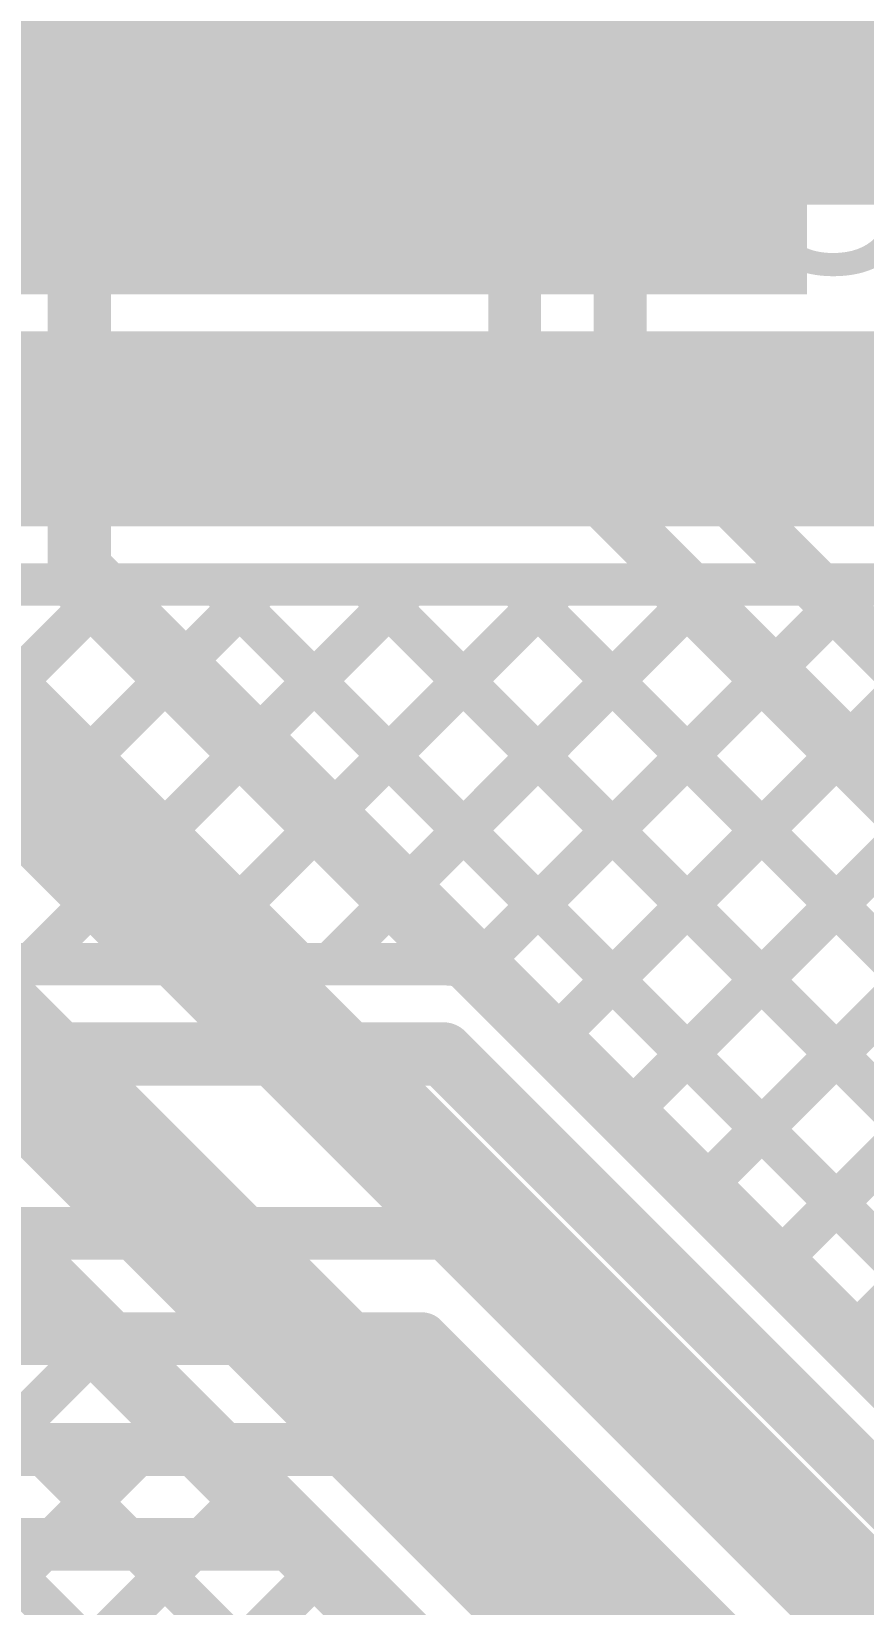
# Model space of a CAD drawing. Header units: millimetres. Extents: x -0.57 to 2.98, y -0.65 to 2.86.
# Drawn here: x -0.0191 to 0.1387, y 0.1916 to 0.4899 of the extents above; entities that cross this region are included whole.
import ezdxf

# ---------------------------------------------------------------- set-up
doc = ezdxf.new("R2010")
doc.units = ezdxf.units.MM
doc.header["$MEASUREMENT"] = 0
for name, color, linetype in [('BottomLayer', 5, 'Continuous'), ('BottomSolder', 6, 'Continuous'), ('Mechanical2', 216, 'Continuous'), ('TopLayer', 1, 'Continuous'), ('TopOverlay', 2, 'Continuous'), ('TopSolder', 216, 'Continuous')]:
    doc.layers.add(name, color=color, linetype=linetype)
doc.styles.add('Arial', font='arial.ttf', dxfattribs={"height": 0.2})

msp = doc.modelspace()

# ---------------------------------------------------------------- hatches: boundary and pattern name
at = {"layer": 'BottomLayer'}
for points in [[(-0.123, 0.457), (0.221, 0.457), (0.221, 0.495), (-0.123, 0.495)], [(-0.123, 0.44), (0.128, 0.44), (0.128, 0.48), (-0.123, 0.48)], [(-0.123, 0.396), (0.221, 0.396), (0.221, 0.433), (-0.123, 0.433)]]:
    msp.add_hatch(color=5, dxfattribs=at).paths.add_polyline_path(points)
h = msp.add_hatch(color=5, dxfattribs=at)
edge = h.paths.add_edge_path()
edge.add_arc((0.146, 0.412), 0.01181, 0, 360)
at = {"layer": 'BottomSolder'}
h = msp.add_hatch(color=6, dxfattribs=at)
edge = h.paths.add_edge_path()
edge.add_arc((0.146, 0.412), 0.00791, 0, 360)
at = {"layer": 'TopLayer'}
h = msp.add_hatch(color=1, dxfattribs=at)
edge = h.paths.add_edge_path()
edge.add_arc((0.146, 0.412), 0.01181, 0, 360)
at = {"layer": 'TopSolder'}
h = msp.add_hatch(color=216, dxfattribs=at)
edge = h.paths.add_edge_path()
edge.add_arc((0.146, 0.412), 0.00791, 0, 360)

# ---------------------------------------------------------------- linework, layer by layer
at = {"layer": 'BottomLayer'}
for points, const_width in [([(0.04475, 0.41025), (0.049, 0.4145)], 0.022), ([(-0.081, 0.41025), (0.04475, 0.41025)], 0.022), ([(-0.134, 0.385), (0.22426, 0.385)], 0.008), ([(-0.07565, 0.313), (-0.00365, 0.385)], 0.008), ([(-0.06865, 0.385), (0.00335, 0.313)], 0.008), ([(-0.04737, 0.313), (0.02463, 0.385)], 0.008), ([(-0.04037, 0.385), (0.03163, 0.313)], 0.008), ([(-0.01909, 0.313), (0.05291, 0.385)], 0.008), ([(-0.01209, 0.385), (0.05994, 0.31297)], 0.008), ([(0.0092, 0.313), (0.0812, 0.385)], 0.008), ([(0.0162, 0.385), (0.205, 0.1962)], 0.008), ([(0.03748, 0.313), (0.10948, 0.385)], 0.008), ([(0.04448, 0.385), (0.205, 0.22448)], 0.008), ([(0.06476, 0.31199), (0.13777, 0.385)], 0.008), ([(0.07277, 0.385), (0.20561, 0.25216)], 0.008), ([(0.08005, 0.299), (0.16605, 0.385)], 0.008), ([(0.09419, 0.28485), (0.19434, 0.385)], 0.008), ([(0.10105, 0.385), (0.21831, 0.26774)], 0.008), ([(0.10833, 0.27071), (0.22262, 0.385)], 0.008), ([(0.12934, 0.385), (0.23246, 0.28188)], 0.008), ([(0.12247, 0.25657), (0.22452, 0.35862)], 0.008), ([(0.13661, 0.24243), (0.24338, 0.34919)], 0.008), ([(-0.09579, 0.313), (0.059, 0.313)], 0.008), ([(0.07104, 0.308), (0.205, 0.17404)], 0.008), ([(-0.111, 0.296), (0.059, 0.296)], 0.012), ([(0.059, 0.296), (0.193, 0.162)], 0.012), ([(-0.19072, 0.262), (0.06328, 0.262)], 0.01), ([(0.06328, 0.262), (0.17, 0.15528)], 0.01), ([(-0.199, 0.242), (0.055, 0.242)], 0.01), ([(0.055, 0.242), (0.15, 0.147)], 0.01), ([(-0.22254, 0.221), (0.04, 0.221)], 0.01), ([(0.04, 0.221), (0.133, 0.128)], 0.01), ([(-0.23, 0.203), (0.03254, 0.203)], 0.01), ([(0.03254, 0.203), (0.115, 0.12054)], 0.01)]:
    msp.add_lwpolyline(points, dxfattribs=dict(at, const_width=const_width))
for points, const_width in [([(0.0435, 0.4145, 1), (0.0545, 0.4145, 1)], 0.011), ([(0.03925, 0.41025, 1), (0.05025, 0.41025, 1)], 0.011), ([(0.03925, 0.41025, 1), (0.05025, 0.41025, 1)], 0.011), ([(-0.01409, 0.385, 1), (-0.01009, 0.385, 1)], 0.004), ([(-0.00565, 0.385, 1), (-0.00165, 0.385, 1)], 0.004), ([(0.0142, 0.385, 1), (0.0182, 0.385, 1)], 0.004), ([(0.02263, 0.385, 1), (0.02663, 0.385, 1)], 0.004), ([(0.04248, 0.385, 1), (0.04648, 0.385, 1)], 0.004), ([(0.05091, 0.385, 1), (0.05491, 0.385, 1)], 0.004), ([(0.07077, 0.385, 1), (0.07477, 0.385, 1)], 0.004), ([(0.0792, 0.385, 1), (0.0832, 0.385, 1)], 0.004), ([(0.09905, 0.385, 1), (0.10305, 0.385, 1)], 0.004), ([(0.10748, 0.385, 1), (0.11148, 0.385, 1)], 0.004), ([(0.12734, 0.385, 1), (0.13134, 0.385, 1)], 0.004), ([(0.13577, 0.385, 1), (0.13977, 0.385, 1)], 0.004), ([(-0.02109, 0.313, 1), (-0.01709, 0.313, 1)], 0.004), ([(0.00135, 0.313, 1), (0.00535, 0.313, 1)], 0.004), ([(0.0072, 0.313, 1), (0.0112, 0.313, 1)], 0.004), ([(0.02963, 0.313, 1), (0.03363, 0.313, 1)], 0.004), ([(0.03548, 0.313, 1), (0.03948, 0.313, 1)], 0.004), ([(0.057, 0.313, 1), (0.061, 0.313, 1)], 0.004), ([(0.057, 0.313, 1), (0.061, 0.313, 1)], 0.004), ([(0.057, 0.313, 1), (0.061, 0.313, 1)], 0.004), ([(0.05794, 0.31297, 1), (0.06194, 0.31297, 1)], 0.004), ([(0.06276, 0.31199, 1), (0.06676, 0.31199, 1)], 0.004), ([(0.06902, 0.30802, 1), (0.07302, 0.30802, 1)], 0.004), ([(0.06904, 0.308, 1), (0.07304, 0.308, 1)], 0.004), ([(0.06904, 0.308, 1), (0.07304, 0.308, 1)], 0.004), ([(0.056, 0.296, 1), (0.062, 0.296, 1)], 0.006), ([(0.056, 0.296, 1), (0.062, 0.296, 1)], 0.006), ([(0.07805, 0.299, 1), (0.08205, 0.299, 1)], 0.004), ([(0.09219, 0.28485, 1), (0.09619, 0.28485, 1)], 0.004), ([(0.10633, 0.27071, 1), (0.11033, 0.27071, 1)], 0.004), ([(0.06078, 0.262, 1), (0.06578, 0.262, 1)], 0.005), ([(0.06078, 0.262, 1), (0.06578, 0.262, 1)], 0.005), ([(0.12047, 0.25657, 1), (0.12447, 0.25657, 1)], 0.004), ([(0.0525, 0.242, 1), (0.0575, 0.242, 1)], 0.005), ([(0.0525, 0.242, 1), (0.0575, 0.242, 1)], 0.005), ([(0.13461, 0.24243, 1), (0.13861, 0.24243, 1)], 0.004), ([(0.0375, 0.221, 1), (0.0425, 0.221, 1)], 0.005), ([(0.0375, 0.221, 1), (0.0425, 0.221, 1)], 0.005), ([(0.03004, 0.203, 1), (0.03504, 0.203, 1)], 0.005), ([(0.03004, 0.203, 1), (0.03504, 0.203, 1)], 0.005)]:
    msp.add_lwpolyline(points, format="xyb", close=True, dxfattribs=dict(at, const_width=const_width))
at = {"layer": 'BottomLayer', "const_width": 0.008}
for points in [[(0.059, 0.313, -0.198912), (0.07102, 0.30802)], [(0.059, 0.313, -0.199327), (0.07104, 0.308)]]:
    msp.add_lwpolyline(points, format="xyb", dxfattribs=at)
at = {"layer": 'Mechanical2', "const_width": 0.01}
msp.add_lwpolyline([(1.75783, 2.80917, -6.230382), (0.64896, 2.81029)], format="xyb", dxfattribs=at)
at = {"layer": 'TopLayer'}
for points, const_width in [([(-0.01, 0.388), (-0.01, 1.169)], 0.012), ([(0.07257, 0.41743), (0.07257, 0.79106)], 0.01), ([(0.09257, 0.42188), (0.09257, 0.78278)], 0.01), ([(0.09257, 0.42188), (0.29434, 0.22012)], 0.01), ([(-0.138, 0.411), (0.278, -0.005)], 0.025), ([(-0.081, 0.411), (0.287, 0.043)], 0.022), ([(0.07257, 0.41743), (0.27704, 0.21296)], 0.01), ([(-0.16593, 0.39743), (0.25506, -0.02356)], 0.008), ([(-0.1546, 0.39437), (0.25789, -0.01812)], 0.008), ([(-0.01, 0.388), (0.28, 0.098)], 0.012), ([(-0.08858, 0.29179), (0.24537, -0.04216)], 0.008), ([(-0.10071, 0.27564), (0.23569, -0.06076)], 0.008), ([(-0.13985, 0.13567), (-0.01788, 0.25764)], 0.008), ([(-0.12802, 0.11921), (-0.00373, 0.2435)], 0.008), ([(-0.11619, 0.10276), (0.01041, 0.22936)], 0.008), ([(-0.10436, 0.08631), (0.02455, 0.21522)], 0.008), ([(-0.09253, 0.06986), (0.03869, 0.20107)], 0.008)]:
    msp.add_lwpolyline(points, dxfattribs=dict(at, const_width=const_width))
for points, const_width in [([(0.09007, 0.42188, 1), (0.09507, 0.42188, 1)], 0.005), ([(0.09007, 0.42188, 1), (0.09507, 0.42188, 1)], 0.005), ([(0.07007, 0.41743, 1), (0.07507, 0.41743, 1)], 0.005), ([(0.07007, 0.41743, 1), (0.07507, 0.41743, 1)], 0.005), ([(-0.013, 0.388, 1), (-0.007, 0.388, 1)], 0.006), ([(-0.013, 0.388, 1), (-0.007, 0.388, 1)], 0.006), ([(-0.01988, 0.25764, 1), (-0.01588, 0.25764, 1)], 0.004), ([(-0.00573, 0.2435, 1), (-0.00173, 0.2435, 1)], 0.004), ([(0.00841, 0.22936, 1), (0.01241, 0.22936, 1)], 0.004), ([(0.02255, 0.21522, 1), (0.02655, 0.21522, 1)], 0.004), ([(0.03669, 0.20107, 1), (0.04069, 0.20107, 1)], 0.004)]:
    msp.add_lwpolyline(points, format="xyb", close=True, dxfattribs=dict(at, const_width=const_width))

# ---------------------------------------------------------------- texts
at = {"layer": 'TopOverlay', "style": 'Arial'}
msp.add_text('U17', height=0.04, dxfattribs=at).set_placement((0.11302, 0.44401))

doc.saveas('drawing.dxf')
